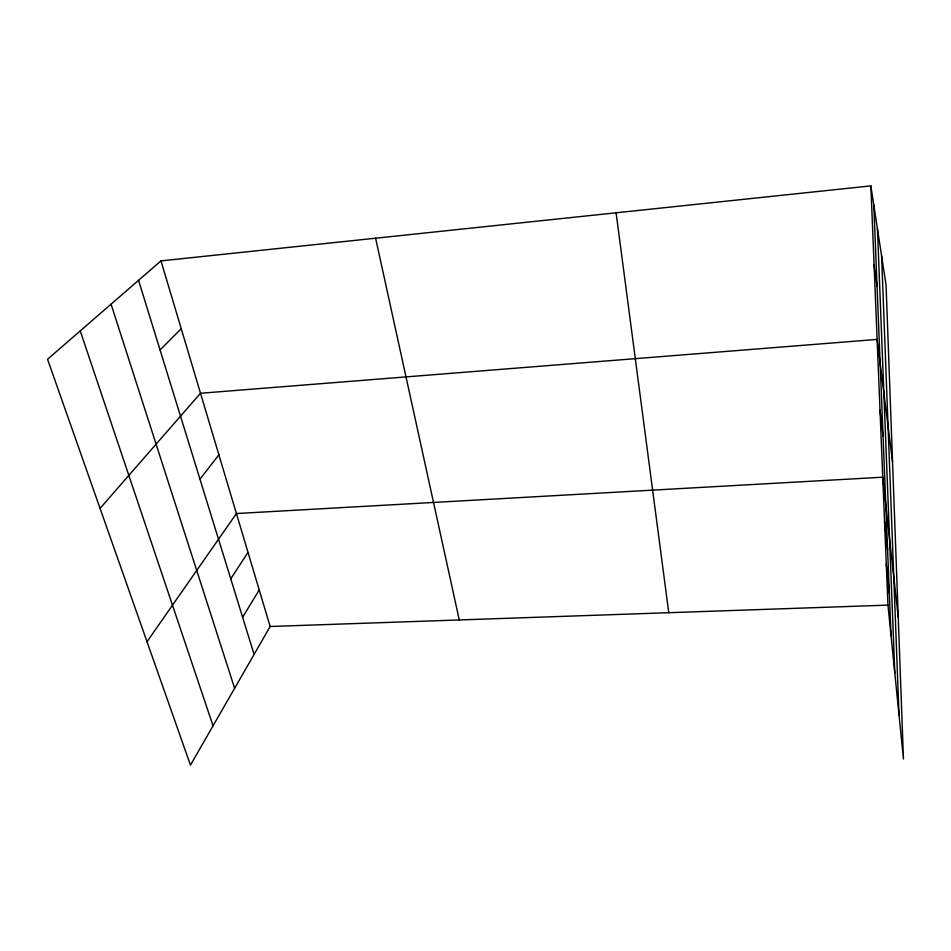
<?xml version="1.0" encoding="UTF-8"?>
<svg xmlns="http://www.w3.org/2000/svg" width="951" height="951" viewBox="0 0 951 951"><rect width="100%" height="100%" fill="white"/><g stroke="black" fill="none" stroke-linecap="round" stroke-linejoin="round"><path stroke-width="1.43" d="M160.981 260.883L270.143 626.495L190.462 765.115L47.55 359.252L160.981 260.883L870.866 185.885L886.047 284.92L903.45 758.981L887.961 605.121L870.866 185.885M242.612 617.211L259.243 589.989M230.76 578.838L248.009 552.353M147.013 641.735L236.419 513.54L882.742 477.2L898.255 617.354M199.972 479.173L218.885 454.804M100.069 508.393L200.506 393.262L877.131 339.412L892.537 461.865M160.065 349.968L181.225 328.689M270.143 626.495L887.961 605.121M80.241 330.9L213.048 725.827M111.065 304.165L234.624 688.286M138.561 280.331L254.095 654.407M375.609 238.214L459.274 619.945M874.088 264.782L877.072 286.501M616.093 212.798L668.767 612.706M880.008 410.119L883.051 436.022M884.549 521.314L887.616 550.011M886.284 563.931L889.351 593.59M877.452 228.858L894.796 673.035M873.814 205.083L891.039 635.672M881.601 255.878L899.004 714.819"/></g></svg>
